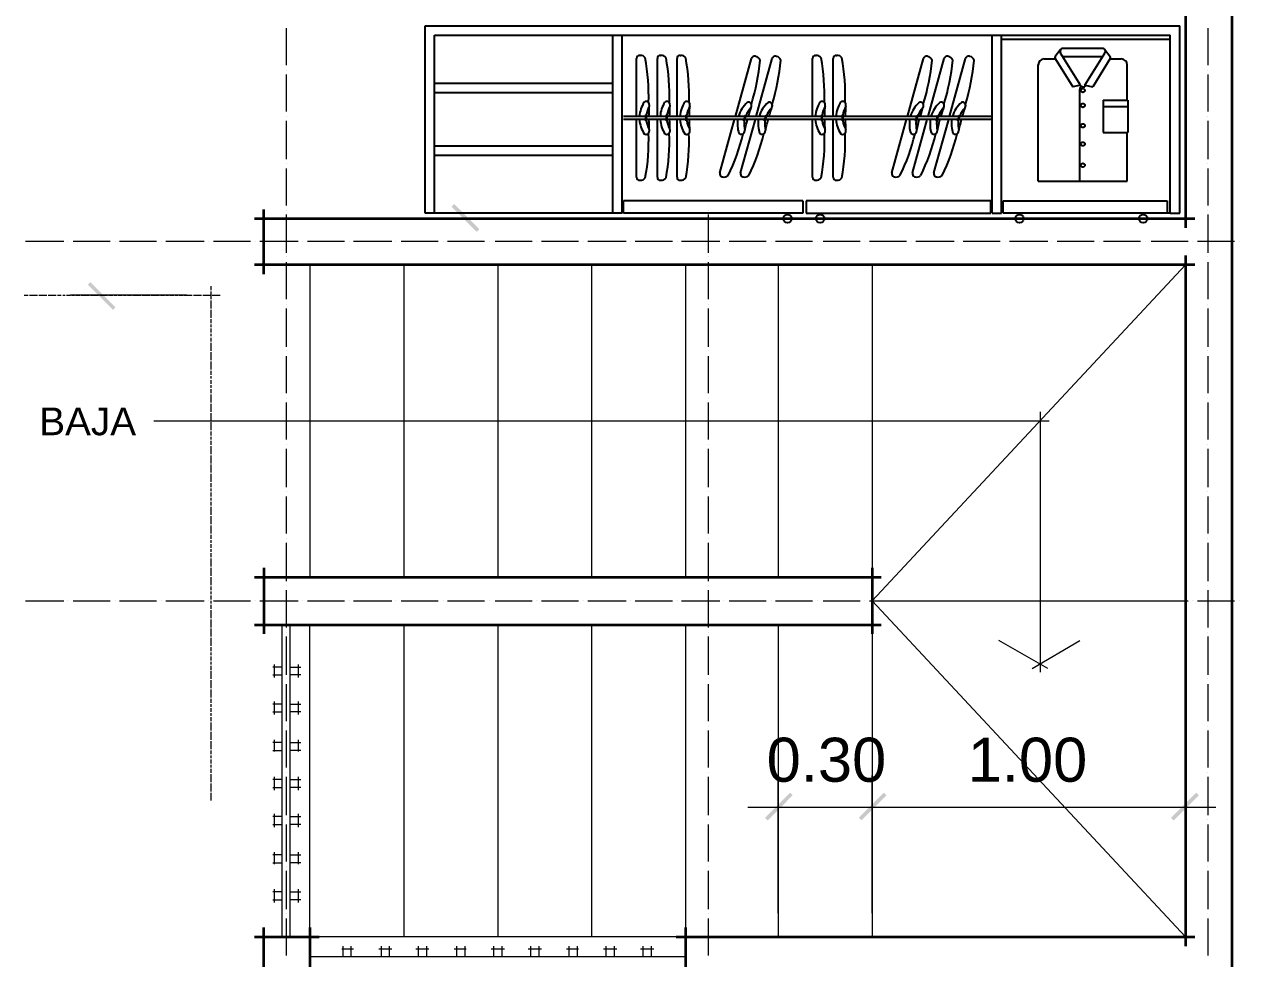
# Model space of a CAD drawing. Header units: millimetres. Extents: x 242 to 289.1, y 51.6 to 80.3.
# Drawn here: x 279.976 to 283.866, y 66.969 to 69.96 of the extents above; entities that cross this region are included whole.
import ezdxf

# ---------------------------------------------------------------- set-up
doc = ezdxf.new("R2010")
doc.units = ezdxf.units.MM
for name, color, linetype in [('FURN-L', 1, 'Continuous'), ('FURN-T', 2, 'Continuous'), ('PDF_0', 7, 'Continuous'), ('PDF_Arquitectura', 7, 'Continuous'), ('PDF_Ejes', 7, 'Continuous'), ('PDF_Muros', 7, 'Continuous'), ('PDF_Niveles', 2, 'Continuous'), ('PDF_Sketch', 7, 'Continuous'), ('PDF_Text', 7, 'Continuous'), ('PDF_Ventanas', 4, 'Continuous')]:
    doc.layers.add(name, color=color, linetype=linetype)
doc.styles.add('PDF ArialMT', font='arial.ttf')

msp = doc.modelspace()

# ---------------------------------------------------------------- hatches: boundary and pattern name
at = {"layer": 'PDF_0', "transparency": 33554559}
for points in [[(281.3518, 69.3844), (281.3433, 69.3759), (281.4237, 69.2955), (281.4322, 69.304)], [(280.2595, 69.0457), (280.268, 69.0542), (280.1876, 69.1346), (280.1791, 69.1262)], [(282.4355, 67.4921), (282.4271, 67.5005), (282.3466, 67.4201), (282.3551, 67.4116)], [(282.6557, 67.4116), (282.7361, 67.4921), (282.7276, 67.5005), (282.6472, 67.4201)], [(283.6463, 67.4201), (283.6548, 67.4116), (283.7352, 67.4921), (283.7267, 67.5005)]]:
    msp.add_hatch(color=256, dxfattribs=at).paths.add_polyline_path(points)

# ---------------------------------------------------------------- linework, layer by layer
at = {"layer": 'FURN-L', "color": 7}
for p, q in [((283.1043, 69.9125), (283.6443, 69.9125)), ((283.2941, 69.8797), (283.2761, 69.8562)), ((283.4262, 69.8825), (283.3008, 69.8825)), ((283.4339, 69.8797), (283.4519, 69.8562)), ((281.9359, 69.665), (281.9359, 69.8504)), ((281.9459, 69.8604), (281.9475, 69.8604)), ((282.0023, 69.665), (282.0023, 69.8504)), ((282.0123, 69.8604), (282.0139, 69.8604)), ((282.0654, 69.665), (282.0654, 69.8504)), ((282.0754, 69.8604), (282.077, 69.8604)), ((282.2526, 69.665), (282.3041, 69.8505)), ((282.3164, 69.8574), (282.3179, 69.857)), ((282.3188, 69.665), (282.3703, 69.8505)), ((282.3826, 69.8574), (282.3841, 69.857)), ((282.4989, 69.665), (282.4989, 69.8504)), ((282.5089, 69.8604), (282.5104, 69.8604)), ((282.5652, 69.665), (282.5652, 69.8504)), ((282.5752, 69.8604), (282.5768, 69.8604)), ((282.8029, 69.665), (282.8544, 69.8505)), ((282.8667, 69.8574), (282.8682, 69.857)), ((282.8691, 69.665), (282.9206, 69.8505)), ((282.9329, 69.8574), (282.9344, 69.857)), ((282.9377, 69.665), (282.9892, 69.8505)), ((283.0015, 69.8574), (283.003, 69.857)), ((283.2405, 69.8488), (283.2767, 69.8488)), ((283.2759, 69.8499), (283.3322, 69.7591)), ((283.3573, 69.7646), (283.2929, 69.8678)), ((283.4256, 69.8558), (283.3024, 69.8558)), ((283.3707, 69.7646), (283.4351, 69.8678)), ((283.4521, 69.8499), (283.3958, 69.7591)), ((283.4513, 69.8488), (283.4875, 69.8488)), ((283.2215, 69.458), (283.2215, 69.8298)), ((283.5065, 69.7167), (283.5065, 69.8298)), ((283.3573, 69.7646), (283.3322, 69.7591)), ((283.3573, 69.7646), (283.3573, 69.7637)), ((283.3573, 69.7637), (283.3573, 69.7579)), ((283.363, 69.7599), (283.3707, 69.7599)), ((283.3707, 69.7646), (283.3958, 69.7591)), ((283.3707, 69.7646), (283.3707, 69.7637)), ((283.3707, 69.7637), (283.3707, 69.7599)), ((283.3535, 69.7504), (283.3535, 69.4571)), ((283.4298, 69.7167), (283.4298, 69.6138)), ((283.4298, 69.7167), (283.5087, 69.7167)), ((283.4298, 69.6968), (283.5087, 69.6968)), ((283.5087, 69.7167), (283.5087, 69.6138)), ((283.0743, 69.665), (281.8943, 69.665)), ((283.0743, 69.655), (281.8943, 69.655)), ((281.9359, 69.4704), (281.9359, 69.655)), ((281.9673, 69.6698), (281.9654, 69.6698)), ((281.9654, 69.6507), (281.9654, 69.6698)), ((281.9673, 69.6507), (281.9654, 69.6507)), ((281.9673, 69.6507), (281.9673, 69.6698)), ((282.0023, 69.4704), (282.0023, 69.655)), ((282.0318, 69.6507), (282.0318, 69.6698)), ((282.0337, 69.6698), (282.0318, 69.6698)), ((282.0337, 69.6507), (282.0318, 69.6507)), ((282.0337, 69.6507), (282.0337, 69.6698)), ((282.0654, 69.4704), (282.0654, 69.655)), ((282.0968, 69.6698), (282.0949, 69.6698)), ((282.0949, 69.6507), (282.0949, 69.6698)), ((282.0968, 69.6507), (282.0949, 69.6507)), ((282.0968, 69.6507), (282.0968, 69.6698)), ((282.2024, 69.4843), (282.2498, 69.655)), ((282.2686, 69.4843), (282.316, 69.655)), ((282.279, 69.6502), (282.2841, 69.6686)), ((282.2809, 69.6496), (282.279, 69.6502)), ((282.2809, 69.6497), (282.286, 69.6681)), ((282.286, 69.6681), (282.2841, 69.6686)), ((282.3452, 69.6502), (282.3503, 69.6686)), ((282.347, 69.6496), (282.3452, 69.6502)), ((282.347, 69.6497), (282.3522, 69.6681)), ((282.3522, 69.6681), (282.3503, 69.6686)), ((282.4989, 69.4704), (282.4989, 69.655)), ((282.5283, 69.6507), (282.5283, 69.6698)), ((282.5302, 69.6698), (282.5283, 69.6698)), ((282.5302, 69.6507), (282.5283, 69.6507)), ((282.5302, 69.6507), (282.5302, 69.6698)), ((282.5652, 69.4704), (282.5652, 69.655)), ((282.5966, 69.6698), (282.5947, 69.6698)), ((282.5947, 69.6507), (282.5947, 69.6698)), ((282.5966, 69.6507), (282.5947, 69.6507)), ((282.5966, 69.6507), (282.5966, 69.6698)), ((282.7527, 69.4843), (282.8001, 69.655)), ((282.8189, 69.4843), (282.8663, 69.655)), ((282.8293, 69.6502), (282.8344, 69.6686)), ((282.8311, 69.6496), (282.8293, 69.6502)), ((282.8311, 69.6497), (282.8363, 69.6681)), ((282.8363, 69.6681), (282.8344, 69.6686)), ((282.8875, 69.4843), (282.9349, 69.655)), ((282.8955, 69.6502), (282.9006, 69.6686)), ((282.8973, 69.6496), (282.8955, 69.6502)), ((282.8973, 69.6497), (282.9025, 69.6681)), ((282.9025, 69.6681), (282.9006, 69.6686)), ((282.9641, 69.6502), (282.9692, 69.6686)), ((282.9659, 69.6496), (282.9641, 69.6502)), ((282.9659, 69.6497), (282.9711, 69.6681)), ((282.9711, 69.6681), (282.9692, 69.6686)), ((283.4298, 69.6138), (283.5087, 69.6138)), ((283.5065, 69.458), (283.5065, 69.6138)), ((281.9459, 69.4604), (281.9475, 69.4604)), ((282.0123, 69.4604), (282.0139, 69.4604)), ((282.0754, 69.4604), (282.077, 69.4604)), ((282.2094, 69.472), (282.2109, 69.4716)), ((282.2756, 69.472), (282.2771, 69.4716)), ((282.5089, 69.4604), (282.5104, 69.4604)), ((282.5752, 69.4604), (282.5768, 69.4604)), ((282.7597, 69.472), (282.7612, 69.4716)), ((282.8259, 69.472), (282.8274, 69.4716)), ((282.8945, 69.472), (282.896, 69.4716)), ((283.2215, 69.458), (283.5065, 69.458))]:
    msp.add_line(p, q, dxfattribs=at)
for centre, radius in [((283.3645, 69.748), 0.0063), ((283.3645, 69.7002), 0.0063), ((283.3645, 69.6354), 0.0063), ((283.3645, 69.5767), 0.0063), ((283.3645, 69.5087), 0.0063), ((282.4192, 69.3378), 0.0137), ((282.5232, 69.3378), 0.0137), ((283.1612, 69.3378), 0.0137), ((283.5575, 69.3378), 0.0137)]:
    msp.add_circle(centre, radius, dxfattribs=at)
for centre, radius, start, end in [((283.3008, 69.873), 0.0095, 90, 212.7757), ((283.4271, 69.873), 0.0095, 327.2243, 90), ((281.9459, 69.8504), 0.01, 90, 180), ((281.9481, 69.8418), 0.0186, 33.3972, 91.8619), ((281.2981, 69.7307), 0.6765, 358.2062, 10.3345), ((282.0123, 69.8504), 0.01, 90, 180), ((282.0145, 69.8418), 0.0186, 33.3972, 91.8619), ((281.3645, 69.7307), 0.6765, 358.2062, 10.3345), ((282.0754, 69.8504), 0.01, 90, 180), ((282.0776, 69.8418), 0.0186, 33.3972, 91.8619), ((281.4276, 69.7307), 0.6765, 358.2062, 10.3345), ((281.6575, 69.9057), 0.6765, 342.6919, 354.8202), ((282.3137, 69.8478), 0.01, 74.4857, 164.4857), ((282.3135, 69.8389), 0.0186, 17.8829, 76.3477), ((281.7237, 69.9057), 0.6765, 342.6919, 354.8202), ((282.3799, 69.8478), 0.01, 74.4857, 164.4857), ((282.3797, 69.8389), 0.0186, 17.8829, 76.3477), ((282.5089, 69.8504), 0.01, 90, 180), ((282.511, 69.8418), 0.0186, 33.3972, 91.8619), ((281.861, 69.7307), 0.6765, 358.2062, 10.3345), ((282.5752, 69.8504), 0.01, 90, 180), ((282.5774, 69.8418), 0.0186, 33.3972, 91.8619), ((281.9274, 69.7307), 0.6765, 358.2062, 10.3345), ((282.2078, 69.9057), 0.6765, 342.6919, 354.8202), ((282.864, 69.8478), 0.01, 74.4857, 164.4857), ((282.8638, 69.8389), 0.0186, 17.8829, 76.3477), ((282.2739, 69.9057), 0.6765, 342.6919, 354.8202), ((282.9302, 69.8478), 0.01, 74.4857, 164.4857), ((282.93, 69.8389), 0.0186, 17.8829, 76.3477), ((282.3426, 69.9057), 0.6765, 342.6919, 354.8202), ((282.9988, 69.8478), 0.01, 74.4857, 164.4857), ((282.9986, 69.8389), 0.0186, 17.8829, 76.3477), ((283.2405, 69.8298), 0.019, 90, 180), ((283.2795, 69.8529), 0.00475, 135.914, 219.3821), ((283.4485, 69.8529), 0.00475, 320.6179, 44.086), ((283.4875, 69.8298), 0.019, 0, 90), ((283.363, 69.7504), 0.0095, 90, 180), ((282.0379, 69.6594), 0.0931, 146.3611, 176.5112), ((281.9666, 69.7031), 0.01, 356.813, 128.3284), ((282.0605, 69.653), 0.0952, 152.1755, 170.0383), ((279.2609, 69.7811), 2.7169, 357.5512, 358.3424), ((282.1043, 69.6594), 0.0931, 146.3611, 176.5112), ((282.033, 69.7031), 0.01, 356.813, 128.3284), ((282.1269, 69.653), 0.0952, 152.1755, 170.0383), ((279.3273, 69.7811), 2.7169, 357.5512, 358.3424), ((282.1674, 69.6594), 0.0931, 146.3611, 176.5112), ((282.0961, 69.7031), 0.01, 356.813, 128.3284), ((282.19, 69.653), 0.0952, 152.1755, 170.0383), ((279.3904, 69.7811), 2.7169, 357.5512, 358.3424), ((282.3512, 69.6391), 0.0931, 130.8468, 163.9483), ((282.3713, 69.627), 0.0952, 136.6612, 154.524), ((282.2942, 69.7003), 0.01, 341.2987, 112.8141), ((279.708, 70.4992), 2.7169, 342.1187, 342.8281), ((282.4174, 69.6391), 0.0931, 130.8468, 163.9483), ((282.4375, 69.627), 0.0952, 136.6612, 154.524), ((282.3604, 69.7003), 0.01, 341.2987, 112.8141), ((279.7742, 70.4992), 2.7169, 342.1187, 342.8281), ((282.6008, 69.6594), 0.0931, 146.3611, 176.5112), ((282.5295, 69.7031), 0.01, 356.813, 128.3284), ((282.6234, 69.653), 0.0952, 152.1755, 170.0383), ((279.8238, 69.7811), 2.7169, 357.5512, 358.3424), ((282.6672, 69.6594), 0.0931, 146.3611, 176.5112), ((282.5959, 69.7031), 0.01, 356.813, 128.3284), ((282.6898, 69.653), 0.0952, 152.1755, 170.0383), ((279.8902, 69.7811), 2.7169, 357.5512, 358.3424), ((282.9015, 69.6391), 0.0931, 130.8468, 163.9483), ((282.9216, 69.627), 0.0952, 136.6612, 154.524), ((282.8445, 69.7003), 0.01, 341.2987, 112.8141), ((280.2583, 70.4992), 2.7169, 342.1187, 342.8281), ((282.9677, 69.6391), 0.0931, 130.8468, 163.9483), ((282.9878, 69.627), 0.0952, 136.6612, 154.524), ((282.9107, 69.7003), 0.01, 341.2987, 112.8141), ((280.3245, 70.4992), 2.7169, 342.1187, 342.8281), ((283.0363, 69.6391), 0.0931, 130.8468, 163.9483), ((283.0564, 69.627), 0.0952, 136.6612, 154.524), ((282.9793, 69.7003), 0.01, 341.2987, 112.8141), ((280.3931, 70.4992), 2.7169, 342.1187, 342.8281), ((282.0379, 69.6611), 0.0931, 183.7473, 213.6389), ((282.0605, 69.6674), 0.0952, 189.9617, 207.8245), ((279.2609, 69.5394), 2.7169, 1.6576, 2.4488), ((282.1043, 69.6611), 0.0931, 183.7473, 213.6389), ((282.1269, 69.6674), 0.0952, 189.9617, 207.8245), ((279.3273, 69.5394), 2.7169, 1.6576, 2.4488), ((282.1674, 69.6611), 0.0931, 183.7473, 213.6389), ((282.19, 69.6674), 0.0952, 189.9617, 207.8245), ((279.3904, 69.5394), 2.7169, 1.6576, 2.4488), ((282.3517, 69.6408), 0.0931, 171.2136, 198.1246), ((282.3751, 69.6408), 0.0952, 174.4474, 192.3103), ((279.6433, 70.2663), 2.7169, 346.1433, 346.9977), ((282.4179, 69.6408), 0.0931, 171.2136, 198.1246), ((282.4413, 69.6408), 0.0952, 174.4474, 192.3103), ((279.7095, 70.2663), 2.7169, 346.1433, 346.9977), ((282.6008, 69.6611), 0.0931, 183.7473, 213.6389), ((282.6234, 69.6674), 0.0952, 189.9617, 207.8245), ((279.8238, 69.5394), 2.7169, 1.6576, 2.4488), ((282.6672, 69.6611), 0.0931, 183.7473, 213.6389), ((282.6898, 69.6674), 0.0952, 189.9617, 207.8245), ((279.8902, 69.5394), 2.7169, 1.6576, 2.4488), ((282.902, 69.6408), 0.0931, 171.2136, 198.1246), ((282.9254, 69.6408), 0.0952, 174.4474, 192.3103), ((280.1936, 70.2663), 2.7169, 346.1433, 346.9977), ((282.9682, 69.6408), 0.0931, 171.2136, 198.1246), ((282.9916, 69.6408), 0.0952, 174.4474, 192.3103), ((280.2598, 70.2663), 2.7169, 346.1433, 346.9977), ((283.0368, 69.6408), 0.0931, 171.2136, 198.1246), ((283.0602, 69.6408), 0.0952, 174.4474, 192.3103), ((280.3284, 70.2663), 2.7169, 346.1433, 346.9977), ((281.9666, 69.6174), 0.01, 231.6716, 3.187), ((281.3427, 69.586), 0.6319, 349.3059, 2.2439), ((282.033, 69.6174), 0.01, 231.6716, 3.187), ((281.4091, 69.586), 0.6319, 349.3059, 2.2439), ((282.0961, 69.6174), 0.01, 231.6716, 3.187), ((281.4722, 69.586), 0.6319, 349.3059, 2.2439), ((281.6618, 69.7544), 0.6319, 333.7916, 346.7296), ((282.2713, 69.6177), 0.01, 216.1573, 347.6727), ((281.728, 69.7544), 0.6319, 333.7916, 346.7296), ((282.3375, 69.6177), 0.01, 216.1573, 347.6727), ((282.5295, 69.6174), 0.01, 231.6716, 3.187), ((281.9056, 69.586), 0.6319, 349.3059, 2.2439), ((282.5959, 69.6174), 0.01, 231.6716, 3.187), ((281.972, 69.586), 0.6319, 349.3059, 2.2439), ((282.2121, 69.7544), 0.6319, 333.7916, 346.7296), ((282.8216, 69.6177), 0.01, 216.1573, 347.6727), ((282.2783, 69.7544), 0.6319, 333.7916, 346.7296), ((282.8878, 69.6177), 0.01, 216.1573, 347.6727), ((282.3469, 69.7544), 0.6319, 333.7916, 346.7296), ((282.9564, 69.6177), 0.01, 216.1573, 347.6727), ((281.9459, 69.4704), 0.01, 180, 270), ((281.9481, 69.479), 0.0186, 268.1381, 326.6028), ((282.0123, 69.4704), 0.01, 180, 270), ((282.0145, 69.479), 0.0186, 268.1381, 326.6028), ((282.0754, 69.4704), 0.01, 180, 270), ((282.0776, 69.479), 0.0186, 268.1381, 326.6028), ((282.2121, 69.4817), 0.01, 164.4857, 254.4857), ((282.2164, 69.4894), 0.0186, 252.6238, 311.0885), ((282.2783, 69.4817), 0.01, 164.4857, 254.4857), ((282.2826, 69.4894), 0.0186, 252.6238, 311.0885), ((282.5089, 69.4704), 0.01, 180, 270), ((282.511, 69.479), 0.0186, 268.1381, 326.6028), ((282.5752, 69.4704), 0.01, 180, 270), ((282.5774, 69.479), 0.0186, 268.1381, 326.6028), ((282.7624, 69.4817), 0.01, 164.4857, 254.4857), ((282.7667, 69.4894), 0.0186, 252.6238, 311.0885), ((282.8286, 69.4817), 0.01, 164.4857, 254.4857), ((282.8329, 69.4894), 0.0186, 252.6238, 311.0885), ((282.8972, 69.4817), 0.01, 164.4857, 254.4857), ((282.9015, 69.4894), 0.0186, 252.6238, 311.0885)]:
    msp.add_arc(centre, radius, start, end, dxfattribs=at)
at = {"layer": 'FURN-T', "color": 7}
for p, q in [((281.2593, 69.955), (283.6743, 69.955)), ((281.2593, 69.355), (281.2593, 69.955)), ((283.6743, 69.355), (283.6743, 69.955)), ((281.2893, 69.355), (281.2893, 69.925)), ((281.2893, 69.925), (283.6443, 69.925)), ((281.8593, 69.355), (281.8593, 69.925)), ((281.8893, 69.355), (281.8893, 69.925)), ((283.0743, 69.355), (283.0743, 69.925)), ((283.1043, 69.355), (283.1043, 69.925)), ((283.6443, 69.355), (283.6443, 69.925)), ((281.8593, 69.77), (281.2893, 69.77)), ((281.8593, 69.74), (281.2893, 69.74)), ((281.8593, 69.57), (281.2893, 69.57)), ((281.8593, 69.54), (281.2893, 69.54)), ((281.8893, 69.355), (281.8893, 69.395)), ((281.8943, 69.355), (281.8943, 69.395)), ((282.4685, 69.395), (281.8943, 69.395)), ((282.4685, 69.395), (282.4685, 69.355)), ((282.4785, 69.395), (282.4785, 69.355)), ((283.0693, 69.395), (282.4785, 69.395)), ((283.0693, 69.355), (283.0693, 69.395)), ((283.1093, 69.355), (283.1093, 69.395)), ((283.1093, 69.395), (283.6343, 69.395)), ((283.6343, 69.395), (283.6343, 69.355)), ((281.8593, 69.355), (281.2593, 69.355)), ((281.8893, 69.355), (281.8593, 69.355)), ((282.4685, 69.355), (281.8943, 69.355)), ((282.4785, 69.355), (283.0693, 69.355)), ((283.0743, 69.355), (283.1043, 69.355)), ((283.6443, 69.355), (283.1093, 69.355)), ((283.6443, 69.355), (283.6743, 69.355))]:
    msp.add_line(p, q, dxfattribs=at)
at = {"layer": 'PDF_Arquitectura', "color": 250, "lineweight": 18, "true_color": 0x404040}
for points in [[(280.9962, 69.3378), (281.4872, 69.3378)], [(280.4966, 69.0923), (280.1241, 69.0923)], [(283.2272, 68.7197), (283.2272, 67.8858)], [(280.3908, 68.6901), (283.2568, 68.6901)], [(283.2526, 67.8985), (283.0959, 67.9874)], [(283.2018, 67.8985), (283.3542, 67.9874)], [(282.389, 67.1153), (282.389, 67.5556)], [(283.6929, 67.1153), (283.6929, 67.5556)], [(282.2916, 67.454), (282.7911, 67.454)], [(282.5922, 67.454), (283.7902, 67.454)]]:
    msp.add_lwpolyline(points, dxfattribs=at)
msp.add_lwpolyline([(282.6895, 67.5556), (282.6895, 67.1153)], close=True, dxfattribs=at)
at = {"layer": 'PDF_Ejes', "lineweight": 9}
for points in [[(280.8141, 69.9474), (280.8141, 69.8289)], [(283.7648, 69.9474), (283.7648, 69.8289)], [(280.8141, 69.812), (280.8141, 69.812)], [(280.8141, 69.7993), (280.8141, 69.6807)], [(283.7648, 69.812), (283.7648, 69.812)], [(283.7648, 69.7993), (283.7648, 69.6807)], [(280.8141, 69.6638), (280.8141, 69.6638)], [(280.8141, 69.6511), (280.8141, 69.5283)], [(283.7648, 69.6638), (283.7648, 69.6638)], [(283.7648, 69.6511), (283.7648, 69.5283)], [(280.8141, 69.5156), (280.8141, 69.5156)], [(280.8141, 69.4987), (280.8141, 69.3802)], [(283.7648, 69.5156), (283.7648, 69.5156)], [(283.7648, 69.4987), (283.7648, 69.3802)], [(280.8141, 69.3632), (280.8141, 69.3632)], [(280.8141, 69.3505), (280.8141, 69.2278)], [(282.1646, 69.3632), (282.1646, 69.3632)], [(282.1646, 69.3505), (282.1646, 69.2278)], [(283.7648, 69.3632), (283.7648, 69.3632)], [(283.7648, 69.3505), (283.7648, 69.2278)], [(279.9801, 69.2659), (280.1029, 69.2659)], [(280.1156, 69.2659), (280.1156, 69.2659)], [(280.1325, 69.2659), (280.2511, 69.2659)], [(280.268, 69.2659), (280.268, 69.2659)], [(280.2807, 69.2659), (280.3992, 69.2659)], [(280.4162, 69.2659), (280.4162, 69.2659)], [(280.4289, 69.2659), (280.5516, 69.2659)], [(280.5643, 69.2659), (280.5643, 69.2659)], [(280.5813, 69.2659), (280.6998, 69.2659)], [(280.7168, 69.2659), (280.7168, 69.2659)], [(280.7295, 69.2659), (280.8522, 69.2659)], [(280.8649, 69.2659), (280.8649, 69.2659)], [(280.8819, 69.2659), (281.0004, 69.2659)], [(281.0173, 69.2659), (281.0173, 69.2659)], [(281.03, 69.2659), (281.1528, 69.2659)], [(281.1655, 69.2659), (281.1655, 69.2659)], [(281.1824, 69.2659), (281.301, 69.2659)], [(281.3179, 69.2659), (281.3179, 69.2659)], [(281.3306, 69.2659), (281.4491, 69.2659)], [(281.4661, 69.2659), (281.4661, 69.2659)], [(281.483, 69.2659), (281.6015, 69.2659)], [(281.6142, 69.2659), (281.6142, 69.2659)], [(281.6312, 69.2659), (281.7497, 69.2659)], [(281.7666, 69.2659), (281.7666, 69.2659)], [(281.7793, 69.2659), (281.9021, 69.2659)], [(281.9148, 69.2659), (281.9148, 69.2659)], [(281.9317, 69.2659), (282.0503, 69.2659)], [(282.0672, 69.2659), (282.0672, 69.2659)], [(282.0799, 69.2659), (282.2027, 69.2659)], [(282.2154, 69.2659), (282.2154, 69.2659)], [(282.2323, 69.2659), (282.3509, 69.2659)], [(282.3678, 69.2659), (282.3678, 69.2659)], [(282.3805, 69.2659), (282.499, 69.2659)], [(282.516, 69.2659), (282.516, 69.2659)], [(282.5329, 69.2659), (282.6514, 69.2659)], [(282.6641, 69.2659), (282.6641, 69.2659)], [(282.6811, 69.2659), (282.7996, 69.2659)], [(282.8165, 69.2659), (282.8165, 69.2659)], [(282.8292, 69.2659), (282.952, 69.2659)], [(282.9647, 69.2659), (282.9647, 69.2659)], [(282.9816, 69.2659), (283.1002, 69.2659)], [(283.1171, 69.2659), (283.1171, 69.2659)], [(283.1298, 69.2659), (283.2526, 69.2659)], [(283.2653, 69.2659), (283.2653, 69.2659)], [(283.2822, 69.2659), (283.4007, 69.2659)], [(283.4177, 69.2659), (283.4177, 69.2659)], [(283.4304, 69.2659), (283.5489, 69.2659)], [(283.5658, 69.2659), (283.5658, 69.2659)], [(283.5828, 69.2659), (283.7013, 69.2659)], [(283.714, 69.2659), (283.714, 69.2659)], [(283.731, 69.2659), (283.8495, 69.2659)], [(283.8664, 69.2659), (283.8664, 69.2659)], [(280.8141, 69.2151), (280.8141, 69.2151)], [(282.1646, 69.2151), (282.1646, 69.2151)], [(283.7648, 69.2151), (283.7648, 69.2151)], [(280.8141, 69.1981), (280.8141, 69.0796)], [(282.1646, 69.1981), (282.1646, 69.0796)], [(283.7648, 69.1981), (283.7648, 69.0796)], [(280.8141, 69.0627), (280.8141, 69.0627)], [(282.1646, 69.0627), (282.1646, 69.0627)], [(283.7648, 69.0627), (283.7648, 69.0627)], [(280.8141, 69.05), (280.8141, 68.9272)], [(282.1646, 69.05), (282.1646, 68.9272)], [(283.7648, 69.05), (283.7648, 68.9272)], [(280.8141, 68.9145), (280.8141, 68.9145)], [(282.1646, 68.9145), (282.1646, 68.9145)], [(283.7648, 68.9145), (283.7648, 68.9145)], [(280.8141, 68.8975), (280.8141, 68.779)], [(282.1646, 68.8975), (282.1646, 68.779)], [(283.7648, 68.8975), (283.7648, 68.779)], [(280.8141, 68.7621), (280.8141, 68.7621)], [(280.8141, 68.7494), (280.8141, 68.6308)], [(282.1646, 68.7621), (282.1646, 68.7621)], [(282.1646, 68.7494), (282.1646, 68.6308)], [(283.7648, 68.7621), (283.7648, 68.7621)], [(283.7648, 68.7494), (283.7648, 68.6308)], [(280.8141, 68.6139), (280.8141, 68.6139)], [(280.8141, 68.6012), (280.8141, 68.4784)], [(282.1646, 68.6139), (282.1646, 68.6139)], [(282.1646, 68.6012), (282.1646, 68.4784)], [(283.7648, 68.6139), (283.7648, 68.6139)], [(283.7648, 68.6012), (283.7648, 68.4784)], [(280.8141, 68.4657), (280.8141, 68.4657)], [(280.8141, 68.4488), (280.8141, 68.3303)], [(282.1646, 68.4657), (282.1646, 68.4657)], [(282.1646, 68.4488), (282.1646, 68.3303)], [(283.7648, 68.4657), (283.7648, 68.4657)], [(283.7648, 68.4488), (283.7648, 68.3303)], [(280.8141, 68.3133), (280.8141, 68.3133)], [(280.8141, 68.3006), (280.8141, 68.1779)], [(282.1646, 68.3133), (282.1646, 68.3133)], [(282.1646, 68.3006), (282.1646, 68.1779)], [(283.7648, 68.3133), (283.7648, 68.3133)], [(283.7648, 68.3006), (283.7648, 68.1779)], [(280.8141, 68.1652), (280.8141, 68.1652)], [(282.1646, 68.1652), (282.1646, 68.1652)], [(283.7648, 68.1652), (283.7648, 68.1652)], [(280.8141, 68.1482), (280.8141, 68.0297)], [(282.1646, 68.1482), (282.1646, 68.0297)], [(283.7648, 68.1482), (283.7648, 68.0297)], [(279.9801, 68.1144), (280.1029, 68.1144)], [(280.1156, 68.1144), (280.1156, 68.1144)], [(280.1325, 68.1144), (280.2511, 68.1144)], [(280.268, 68.1144), (280.268, 68.1144)], [(280.2807, 68.1144), (280.3992, 68.1144)], [(280.4162, 68.1144), (280.4162, 68.1144)], [(280.4289, 68.1144), (280.5516, 68.1144)], [(280.5643, 68.1144), (280.5643, 68.1144)], [(280.5813, 68.1144), (280.6998, 68.1144)], [(280.7168, 68.1144), (280.7168, 68.1144)], [(280.7295, 68.1144), (280.8522, 68.1144)], [(280.8649, 68.1144), (280.8649, 68.1144)], [(280.8819, 68.1144), (281.0004, 68.1144)], [(281.0173, 68.1144), (281.0173, 68.1144)], [(281.03, 68.1144), (281.1528, 68.1144)], [(281.1655, 68.1144), (281.1655, 68.1144)], [(281.1824, 68.1144), (281.301, 68.1144)], [(281.3179, 68.1144), (281.3179, 68.1144)], [(281.3306, 68.1144), (281.4491, 68.1144)], [(281.4661, 68.1144), (281.4661, 68.1144)], [(281.483, 68.1144), (281.6015, 68.1144)], [(281.6142, 68.1144), (281.6142, 68.1144)], [(281.6312, 68.1144), (281.7497, 68.1144)], [(281.7666, 68.1144), (281.7666, 68.1144)], [(281.7793, 68.1144), (281.9021, 68.1144)], [(281.9148, 68.1144), (281.9148, 68.1144)], [(281.9317, 68.1144), (282.0503, 68.1144)], [(282.0672, 68.1144), (282.0672, 68.1144)], [(282.0799, 68.1144), (282.2027, 68.1144)], [(282.2154, 68.1144), (282.2154, 68.1144)], [(282.2323, 68.1144), (282.3509, 68.1144)], [(282.3678, 68.1144), (282.3678, 68.1144)], [(282.3805, 68.1144), (282.499, 68.1144)], [(282.516, 68.1144), (282.516, 68.1144)], [(282.5329, 68.1144), (282.6514, 68.1144)], [(282.6641, 68.1144), (282.6641, 68.1144)], [(282.6811, 68.1144), (282.7996, 68.1144)], [(282.8165, 68.1144), (282.8165, 68.1144)], [(282.8292, 68.1144), (282.952, 68.1144)], [(282.9647, 68.1144), (282.9647, 68.1144)], [(282.9816, 68.1144), (283.1002, 68.1144)], [(283.1171, 68.1144), (283.1171, 68.1144)], [(283.1298, 68.1144), (283.2526, 68.1144)], [(283.2653, 68.1144), (283.2653, 68.1144)], [(283.2822, 68.1144), (283.4007, 68.1144)], [(283.4177, 68.1144), (283.4177, 68.1144)], [(283.4304, 68.1144), (283.5489, 68.1144)], [(283.5658, 68.1144), (283.5658, 68.1144)], [(283.5828, 68.1144), (283.7013, 68.1144)], [(283.714, 68.1144), (283.714, 68.1144)], [(283.731, 68.1144), (283.8495, 68.1144)], [(283.8664, 68.1144), (283.8664, 68.1144)], [(280.8141, 68.0128), (280.8141, 68.0128)], [(282.1646, 68.0128), (282.1646, 68.0128)], [(283.7648, 68.0128), (283.7648, 68.0128)], [(280.8141, 68.0001), (280.8141, 67.8773)], [(282.1646, 68.0001), (282.1646, 67.8773)], [(283.7648, 68.0001), (283.7648, 67.8773)], [(280.8141, 67.8646), (280.8141, 67.8646)], [(282.1646, 67.8646), (282.1646, 67.8646)], [(283.7648, 67.8646), (283.7648, 67.8646)], [(280.8141, 67.8477), (280.8141, 67.7291)], [(282.1646, 67.8477), (282.1646, 67.7291)], [(283.7648, 67.8477), (283.7648, 67.7291)], [(280.8141, 67.7122), (280.8141, 67.7122)], [(280.8141, 67.6995), (280.8141, 67.581)], [(282.1646, 67.7122), (282.1646, 67.7122)], [(282.1646, 67.6995), (282.1646, 67.581)], [(283.7648, 67.7122), (283.7648, 67.7122)], [(283.7648, 67.6995), (283.7648, 67.581)], [(280.8141, 67.564), (280.8141, 67.564)], [(280.8141, 67.5513), (280.8141, 67.4286)], [(282.1646, 67.564), (282.1646, 67.564)], [(282.1646, 67.5513), (282.1646, 67.4286)], [(283.7648, 67.564), (283.7648, 67.564)], [(283.7648, 67.5513), (283.7648, 67.4286)], [(280.8141, 67.4159), (280.8141, 67.4159)], [(280.8141, 67.3989), (280.8141, 67.2804)], [(282.1646, 67.4159), (282.1646, 67.4159)], [(282.1646, 67.3989), (282.1646, 67.2804)], [(283.7648, 67.4159), (283.7648, 67.4159)], [(283.7648, 67.3989), (283.7648, 67.2804)], [(280.8141, 67.2634), (280.8141, 67.2634)], [(280.8141, 67.2507), (280.8141, 67.128)], [(282.1646, 67.2634), (282.1646, 67.2634)], [(282.1646, 67.2507), (282.1646, 67.128)], [(283.7648, 67.2634), (283.7648, 67.2634)], [(283.7648, 67.2507), (283.7648, 67.128)], [(280.8141, 67.1153), (280.8141, 67.1153)], [(282.1646, 67.1153), (282.1646, 67.1153)], [(283.7648, 67.1153), (283.7648, 67.1153)], [(280.8141, 67.0983), (280.8141, 66.9798)], [(282.1646, 67.0983), (282.1646, 66.9798)], [(283.7648, 67.0983), (283.7648, 66.9798)]]:
    msp.add_lwpolyline(points, dxfattribs=at)
at = {"layer": 'PDF_Muros', "lineweight": 35}
for points in [[(283.841, 74.1682), (283.841, 61.2604)], [(283.6929, 74.02), (283.6929, 69.3082)], [(280.7125, 69.3378), (283.7225, 69.3378)], [(280.7422, 69.16), (280.7422, 69.3675)], [(283.6929, 69.2193), (283.6929, 67.0094)], [(283.7225, 69.1897), (280.7125, 69.1897)], [(280.7422, 68.2202), (280.7422, 68.0085)], [(282.6895, 68.2202), (282.6895, 68.0085)], [(280.7125, 68.1906), (282.7192, 68.1906)], [(280.7125, 68.0382), (282.7192, 68.0382)], [(280.7125, 67.0391), (280.92, 67.0391)], [(280.7422, 66.8613), (280.7422, 67.0687)], [(280.8903, 67.0687), (280.8903, 66.8613)], [(282.063, 67.0391), (283.7225, 67.0391)], [(282.0926, 67.0687), (282.0926, 66.8613)]]:
    msp.add_lwpolyline(points, dxfattribs=at)
at = {"layer": 'PDF_Muros', "lineweight": 9}
for points in [[(280.5728, 69.1219), (280.5728, 69.1092)], [(280.5728, 69.105), (280.5728, 69.0923), (280.5728, 69.0796)], [(279.9759, 69.0923), (279.9886, 69.0923)], [(279.9928, 69.0923), (280.0055, 69.0923), (280.0182, 69.0923)], [(280.0225, 69.0923), (280.0352, 69.0923), (280.0479, 69.0923)], [(280.0521, 69.0923), (280.0648, 69.0923), (280.0775, 69.0923)], [(280.0817, 69.0923), (280.0944, 69.0923)], [(280.0987, 69.0923), (280.1071, 69.0923)], [(280.1114, 69.0923), (280.1241, 69.0923)], [(280.1283, 69.0923), (280.1368, 69.0923)], [(280.141, 69.0923), (280.1537, 69.0923)], [(280.1579, 69.0923), (280.1706, 69.0923), (280.1833, 69.0923)], [(280.1876, 69.0923), (280.2003, 69.0923), (280.213, 69.0923)], [(280.2172, 69.0923), (280.2299, 69.0923), (280.2426, 69.0923)], [(280.2468, 69.0923), (280.2595, 69.0923)], [(280.2638, 69.0923), (280.2722, 69.0923)], [(280.2765, 69.0923), (280.2892, 69.0923)], [(280.2934, 69.0923), (280.3019, 69.0923)], [(280.3061, 69.0923), (280.3188, 69.0923)], [(280.323, 69.0923), (280.3357, 69.0923), (280.3484, 69.0923)], [(280.3527, 69.0923), (280.3654, 69.0923), (280.3781, 69.0923)], [(280.3823, 69.0923), (280.395, 69.0923), (280.4077, 69.0923)], [(280.4119, 69.0923), (280.4246, 69.0923)], [(280.4289, 69.0923), (280.4373, 69.0923)], [(280.4416, 69.0923), (280.4543, 69.0923)], [(280.4585, 69.0923), (280.467, 69.0923)], [(280.4712, 69.0923), (280.4839, 69.0923)], [(280.4881, 69.0923), (280.5008, 69.0923), (280.5135, 69.0923)], [(280.5178, 69.0923), (280.5305, 69.0923), (280.5432, 69.0923)], [(280.5474, 69.0923), (280.5601, 69.0923), (280.5728, 69.0923)], [(280.5728, 69.0754), (280.5728, 69.0627), (280.5728, 69.05)], [(280.577, 69.0923), (280.5897, 69.0923), (280.6024, 69.0923)], [(280.5728, 69.0457), (280.5728, 69.033), (280.5728, 69.0203)], [(280.5728, 69.0161), (280.5728, 69.0034)], [(280.5728, 68.9992), (280.5728, 68.9907)], [(280.5728, 68.9865), (280.5728, 68.9738)], [(280.5728, 68.9695), (280.5728, 68.9611)], [(280.5728, 68.9568), (280.5728, 68.9441)], [(280.5728, 68.9399), (280.5728, 68.9272), (280.5728, 68.9145)], [(280.5728, 68.9103), (280.5728, 68.8975), (280.5728, 68.8848)], [(280.5728, 68.8806), (280.5728, 68.8679), (280.5728, 68.8552)], [(280.5728, 68.851), (280.5728, 68.8383)], [(280.5728, 68.834), (280.5728, 68.8256)], [(280.5728, 68.8213), (280.5728, 68.8086)], [(280.5728, 68.8044), (280.5728, 68.7959)], [(280.5728, 68.7917), (280.5728, 68.779)], [(280.5728, 68.7748), (280.5728, 68.7621), (280.5728, 68.7494)], [(280.5728, 68.7451), (280.5728, 68.7324), (280.5728, 68.7197)], [(280.5728, 68.7155), (280.5728, 68.7028), (280.5728, 68.6901)], [(280.5728, 68.6859), (280.5728, 68.6732), (280.5728, 68.6605)], [(280.5728, 68.6562), (280.5728, 68.6435)], [(280.5728, 68.6393), (280.5728, 68.6308)], [(280.5728, 68.6266), (280.5728, 68.6139)], [(280.5728, 68.6097), (280.5728, 68.597), (280.5728, 68.5843)], [(280.5728, 68.58), (280.5728, 68.5673), (280.5728, 68.5546)], [(280.5728, 68.5504), (280.5728, 68.5377), (280.5728, 68.525)], [(280.5728, 68.5208), (280.5728, 68.5081), (280.5728, 68.4954)], [(280.5728, 68.4911), (280.5728, 68.4784)], [(280.5728, 68.4742), (280.5728, 68.4657)], [(280.5728, 68.4615), (280.5728, 68.4488)], [(280.5728, 68.4446), (280.5728, 68.4361)], [(280.5728, 68.4319), (280.5728, 68.4192)], [(280.5728, 68.4149), (280.5728, 68.4022), (280.5728, 68.3895)], [(280.5728, 68.3853), (280.5728, 68.3726), (280.5728, 68.3599)], [(280.5728, 68.3557), (280.5728, 68.343), (280.5728, 68.3303)], [(280.5728, 68.326), (280.5728, 68.3133)], [(280.5728, 68.3091), (280.5728, 68.3006)], [(280.5728, 68.2964), (280.5728, 68.2837)], [(280.5728, 68.2795), (280.5728, 68.271)], [(280.5728, 68.2668), (280.5728, 68.2541)], [(280.5728, 68.2498), (280.5728, 68.2371), (280.5728, 68.2244)], [(280.5728, 68.2202), (280.5728, 68.2075), (280.5728, 68.1948)], [(280.5728, 68.1906), (280.5728, 68.1779), (280.5728, 68.1652)], [(280.5728, 68.1609), (280.5728, 68.1482)], [(280.5728, 68.144), (280.5728, 68.1355)], [(280.5728, 68.1313), (280.5728, 68.1186)], [(280.5728, 68.1144), (280.5728, 68.1059)], [(280.5728, 68.1017), (280.5728, 68.089)], [(280.5728, 68.0847), (280.5728, 68.072), (280.5728, 68.0593)], [(280.5728, 68.0551), (280.5728, 68.0424), (280.5728, 68.0297)], [(280.5728, 68.0255), (280.5728, 68.0128), (280.5728, 68.0001)], [(280.5728, 67.9958), (280.5728, 67.9831), (280.5728, 67.9704)], [(280.5728, 67.9662), (280.5728, 67.9535)], [(280.5728, 67.9493), (280.5728, 67.9408)], [(280.5728, 67.9366), (280.5728, 67.9239)], [(280.5728, 67.9196), (280.5728, 67.9112)], [(280.5728, 67.9069), (280.5728, 67.8942)], [(280.5728, 67.89), (280.5728, 67.8773), (280.5728, 67.8646)], [(280.5728, 67.8604), (280.5728, 67.8477), (280.5728, 67.835)], [(280.5728, 67.8307), (280.5728, 67.818), (280.5728, 67.8053)], [(280.5728, 67.8011), (280.5728, 67.7884)], [(280.5728, 67.7842), (280.5728, 67.7757)], [(280.5728, 67.7715), (280.5728, 67.7588)], [(280.5728, 67.7545), (280.5728, 67.7461)], [(280.5728, 67.7418), (280.5728, 67.7291)], [(280.5728, 67.7249), (280.5728, 67.7122), (280.5728, 67.6995)], [(280.5728, 67.6953), (280.5728, 67.6826), (280.5728, 67.6699)], [(280.5728, 67.6656), (280.5728, 67.6529), (280.5728, 67.6402)], [(280.5728, 67.636), (280.5728, 67.6233)], [(280.5728, 67.6191), (280.5728, 67.6106)], [(280.5728, 67.6064), (280.5728, 67.5937)], [(280.5728, 67.5894), (280.5728, 67.581)], [(280.5728, 67.5767), (280.5728, 67.564)], [(280.5728, 67.5598), (280.5728, 67.5471), (280.5728, 67.5344)], [(280.5728, 67.5302), (280.5728, 67.5175), (280.5728, 67.5048)], [(280.5728, 67.5005), (280.5728, 67.4878), (280.5728, 67.4751)]]:
    msp.add_lwpolyline(points, dxfattribs=at)
at = {"layer": 'PDF_Niveles', "lineweight": 9}
for points in [[(280.8903, 69.1897), (280.8903, 68.1906)], [(281.1909, 69.1897), (281.1909, 68.1906)], [(281.4915, 69.1897), (281.4915, 68.1906)], [(281.792, 69.1897), (281.792, 68.1906)], [(282.0926, 69.1897), (282.0926, 68.1906)], [(282.389, 69.1897), (282.389, 68.1906)], [(282.6895, 69.1897), (282.6895, 68.1906)], [(282.6895, 68.1144), (283.6929, 69.1897)], [(283.6929, 67.0391), (282.6895, 68.1144), (283.6929, 68.1144)], [(282.0926, 68.0382), (282.0926, 67.0391), (280.8903, 67.0391), (280.8903, 68.0382)], [(281.1909, 68.0382), (281.1909, 67.0391)], [(281.4915, 68.0382), (281.4915, 67.0391)], [(281.792, 68.0382), (281.792, 67.0391)], [(282.389, 68.0382), (282.389, 67.0391)], [(282.6895, 68.0382), (282.6895, 67.0391)]]:
    msp.add_lwpolyline(points, dxfattribs=at)
at = {"layer": 'PDF_Sketch', "lineweight": 5}
for points in [[(280.7422, 69.3378), (280.7422, 69.1897)], [(280.8903, 69.1897), (282.0926, 69.1897)]]:
    msp.add_lwpolyline(points, dxfattribs=at)
at = {"layer": 'PDF_Ventanas', "lineweight": 18}
for points in [[(280.8014, 67.0391), (280.8014, 68.0382)], [(280.8268, 67.0391), (280.8268, 68.0382)], [(282.0926, 66.9756), (280.8903, 66.9756)]]:
    msp.add_lwpolyline(points, dxfattribs=at)
at = {"layer": 'PDF_Ventanas', "lineweight": 9}
for points in [[(280.8014, 67.9027), (280.7718, 67.9027)], [(280.776, 67.9112), (280.776, 67.8688)], [(280.8268, 67.9027), (280.8607, 67.9027)], [(280.8522, 67.9112), (280.8522, 67.8688)], [(280.7718, 67.8773), (280.8014, 67.8773)], [(280.8607, 67.8773), (280.8268, 67.8773)], [(280.8014, 67.7842), (280.7718, 67.7842)], [(280.776, 67.7926), (280.776, 67.7503)], [(280.8268, 67.7842), (280.8607, 67.7842)], [(280.8522, 67.7926), (280.8522, 67.7503)], [(280.7718, 67.7588), (280.8014, 67.7588)], [(280.8607, 67.7588), (280.8268, 67.7588)], [(280.8014, 67.6614), (280.7718, 67.6614)], [(280.776, 67.6699), (280.776, 67.6318)], [(280.8268, 67.6614), (280.8607, 67.6614)], [(280.8522, 67.6699), (280.8522, 67.6318)], [(280.7718, 67.636), (280.8014, 67.636)], [(280.8607, 67.636), (280.8268, 67.636)], [(280.8014, 67.5429), (280.7718, 67.5429)], [(280.776, 67.5513), (280.776, 67.509)], [(280.8268, 67.5429), (280.8607, 67.5429)], [(280.8522, 67.5513), (280.8522, 67.509)], [(280.7718, 67.5175), (280.8014, 67.5175)], [(280.8607, 67.5175), (280.8268, 67.5175)], [(280.8014, 67.4243), (280.7718, 67.4243)], [(280.776, 67.4328), (280.776, 67.3904)], [(280.8268, 67.4243), (280.8607, 67.4243)], [(280.8522, 67.4328), (280.8522, 67.3904)], [(280.7718, 67.3989), (280.8014, 67.3989)], [(280.8607, 67.3989), (280.8268, 67.3989)], [(280.776, 67.31), (280.776, 67.2719)], [(280.8522, 67.31), (280.8522, 67.2719)], [(280.8014, 67.3015), (280.7718, 67.3015)], [(280.7718, 67.2761), (280.8014, 67.2761)], [(280.8268, 67.3015), (280.8607, 67.3015)], [(280.8607, 67.2761), (280.8268, 67.2761)], [(280.776, 67.1915), (280.776, 67.1491)], [(280.8522, 67.1915), (280.8522, 67.1491)], [(280.8014, 67.183), (280.7718, 67.183)], [(280.7718, 67.1576), (280.8014, 67.1576)], [(280.8268, 67.183), (280.8607, 67.183)], [(280.8607, 67.1576), (280.8268, 67.1576)], [(280.9919, 67.001), (281.03, 67.001)], [(280.9962, 66.9756), (280.9962, 67.0094)], [(281.0216, 67.0094), (281.0216, 66.9756)], [(281.1105, 67.001), (281.1528, 67.001)], [(281.1189, 66.9756), (281.1189, 67.0094)], [(281.1443, 67.0094), (281.1443, 66.9756)], [(281.229, 67.001), (281.2713, 67.001)], [(281.2375, 66.9756), (281.2375, 67.0094)], [(281.2629, 67.0094), (281.2629, 66.9756)], [(281.3518, 67.001), (281.3899, 67.001)], [(281.3602, 66.9756), (281.3602, 67.0094)], [(281.3856, 67.0094), (281.3856, 66.9756)], [(281.4703, 67.001), (281.5126, 67.001)], [(281.4788, 66.9756), (281.4788, 67.0094)], [(281.5042, 67.0094), (281.5042, 66.9756)], [(281.5888, 67.001), (281.6312, 67.001)], [(281.5973, 66.9756), (281.5973, 67.0094)], [(281.6227, 67.0094), (281.6227, 66.9756)], [(281.7116, 67.001), (281.7497, 67.001)], [(281.7201, 66.9756), (281.7201, 67.0094)], [(281.7455, 67.0094), (281.7455, 66.9756)], [(281.8301, 67.001), (281.8725, 67.001)], [(281.8386, 66.9756), (281.8386, 67.0094)], [(281.864, 67.0094), (281.864, 66.9756)], [(281.9487, 67.001), (281.991, 67.001)], [(281.9571, 66.9756), (281.9571, 67.0094)], [(281.9825, 67.0094), (281.9825, 66.9756)]]:
    msp.add_lwpolyline(points, dxfattribs=at)

# ---------------------------------------------------------------- texts
at = {"layer": 'PDF_Text', "attachment_point": 4, "style": 'PDF ArialMT'}
for s, insert, char_height in [('BAJA', (280.0238, 68.6883), 0.08871), ('0.30', (282.3522, 67.605), 0.14081), ('1.00', (282.9957, 67.605), 0.14081)]:
    msp.add_mtext(s, dxfattribs=dict(at, insert=insert, char_height=char_height))

doc.saveas('drawing.dxf')
